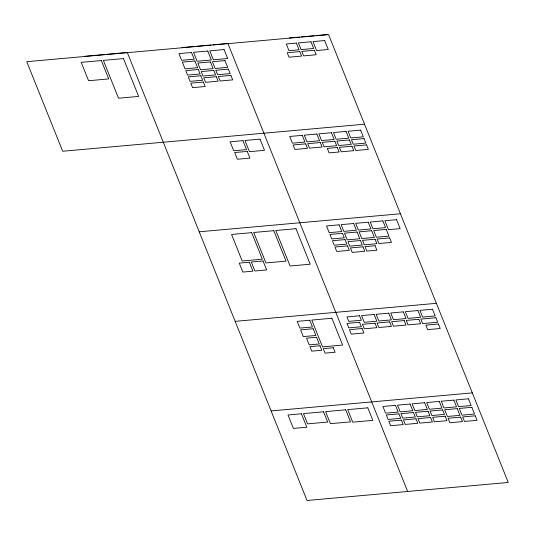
<?xml version="1.0" encoding="UTF-8"?>
<svg xmlns="http://www.w3.org/2000/svg" width="535" height="535" viewBox="0 0 535 535"><rect width="100%" height="100%" fill="white"/><g stroke="black" fill="none" stroke-linecap="round" stroke-linejoin="round"><path stroke-width="0.8" d="M84.323 56.335L104.445 54.53M106.458 54.349L126.574 52.544M182.027 47.575L194.6 46.445M196.612 46.271L210.89 44.987M212.903 44.806L227.181 43.529M289.422 37.952L299.486 37.049M301.499 36.868L314.072 35.738M316.085 35.557L327.788 34.508M364.502 124.194L62.689 151.251L26.75 61.685L328.564 34.635L508.25 482.456L307.036 500.492L127.357 52.664M199.227 231.795L400.441 213.759M235.166 321.361L436.379 303.325M271.105 410.927L472.311 392.891M227.963 43.649L407.643 491.471M101.342 60.562L81.22 62.368L88.589 80.731L108.712 78.926L101.342 60.562M123.478 58.582L103.355 60.381L118.536 98.226L138.659 96.42L123.478 58.582M191.503 52.483L178.924 53.614L181.619 60.328L194.198 59.204L191.503 52.483M207.787 51.026L193.51 52.303L197.107 61.257L211.385 59.98L207.787 51.026M224.078 49.561L209.8 50.845L213.398 59.8L227.676 58.522L224.078 49.561M296.383 43.081L286.325 43.984L289.02 50.705L299.078 49.802L296.383 43.081M310.969 41.777L298.396 42.9L301.091 49.621L313.664 48.491L310.969 41.777M324.685 40.546L312.982 41.596L316.58 50.551L328.276 49.501L324.685 40.546M194.914 60.99L182.341 62.12L185.036 68.834L197.609 67.711L194.914 60.99M299.794 51.594L287.221 52.718L289.02 57.198L301.593 56.068L299.794 51.594M314.386 50.283L301.807 51.413L303.606 55.887L316.185 54.764L314.386 50.283M210.402 61.926L197.823 63.05L200.518 69.771L213.097 68.64L210.402 61.926M224.988 60.615L212.415 61.746L215.11 68.46L227.683 67.336L224.988 60.615M198.331 69.503L185.752 70.627L187.551 75.107L200.123 73.977L198.331 69.503M213.813 70.433L201.24 71.563L203.032 76.037L215.612 74.913L213.813 70.433M228.405 69.122L215.826 70.252L217.625 74.733L230.197 73.603L228.405 69.122M200.846 75.769L188.266 76.9L190.065 81.373L202.638 80.25L200.846 75.769M216.327 76.699L203.755 77.829L205.554 82.31L218.126 81.18L216.327 76.699M230.919 75.395L218.34 76.525L220.139 80.999L232.712 79.875L230.919 75.395M203.36 82.042L190.781 83.166L192.58 87.646L205.159 86.516L203.36 82.042M242.943 140.658L230.124 141.808L233.715 150.763L246.541 149.613L242.943 140.658M260.017 139.127L244.956 140.478L249.45 151.672L264.511 150.322L260.017 139.127M302.268 135.342L289.696 136.465L292.391 143.186L304.963 142.056L302.268 135.342M316.86 134.031L304.281 135.161L306.976 141.875L319.555 140.752L316.86 134.031M331.446 132.727L318.873 133.85L321.568 140.571L334.141 139.441L331.446 132.727M346.031 131.416L333.459 132.546L336.154 139.261L348.733 138.137L346.031 131.416M360.623 130.112L348.044 131.236L350.739 137.956L363.318 136.826L360.623 130.112M305.686 143.848L293.106 144.978L294.905 149.452L307.485 148.329L305.686 143.848M320.271 142.544L307.699 143.668L309.498 148.148L322.07 147.018L320.271 142.544M334.863 141.233L322.284 142.363L324.083 146.837L336.655 145.714L334.863 141.233M349.449 139.929L336.876 141.053L338.668 145.533L351.248 144.403L349.449 139.929M364.034 138.618L351.462 139.749L353.26 144.223L365.833 143.099L364.034 138.618M247.257 151.405L234.684 152.535L237.379 159.249L249.952 158.126L247.257 151.405M337.378 147.506L327.313 148.409L329.112 152.883L339.177 151.98L337.378 147.506M351.963 146.195L339.391 147.326L341.183 151.8L353.762 150.676L351.963 146.195M366.555 144.891L353.976 146.015L355.775 150.495L368.347 149.365L366.555 144.891M251.691 232.658L231.568 234.464L242.215 260.993L262.331 259.194L251.691 232.658M273.82 230.679L253.697 232.478L265.922 262.932L286.038 261.127L273.82 230.679M295.955 228.692L275.833 230.498L290.09 266.022L310.206 264.216L295.955 228.692M339.09 224.827L326.517 225.951L329.212 232.672L341.785 231.541L339.09 224.827M353.675 223.516L341.103 224.647L343.798 231.361L356.37 230.237L353.675 223.516M368.267 222.212L355.688 223.336L358.383 230.057L370.962 228.926L368.267 222.212M382.853 220.901L370.28 222.032L372.975 228.746L385.548 227.622L382.853 220.901M396.562 219.678L384.866 220.721L388.457 229.682L400.153 228.632L396.562 219.678M342.5 233.334L329.928 234.464L331.727 238.938L344.299 237.814L342.5 233.334M357.092 232.029L344.513 233.153L347.208 239.874L359.787 238.744L357.092 232.029M371.678 230.719L359.105 231.849L361.8 238.563L374.373 237.44L371.678 230.719M386.27 229.415L373.691 230.538L376.386 237.259L388.965 236.129L386.27 229.415M345.021 239.606L332.442 240.73L334.241 245.211L346.814 244.08L345.021 239.606M360.503 240.536L347.931 241.666L349.729 246.14L362.302 245.017L360.503 240.536M375.095 239.232L362.516 240.355L364.315 244.836L376.887 243.706L375.095 239.232M389.681 237.921L377.108 239.051L378.9 243.525L391.48 242.402L389.681 237.921M347.536 245.873L334.957 247.003L336.756 251.477L349.328 250.353L347.536 245.873M363.018 246.809L350.445 247.932L352.244 252.413L364.816 251.283L363.018 246.809M375.095 245.725L365.031 246.628L366.829 251.102L376.887 250.199L375.095 245.725M249.297 262.217L239.239 263.12L242.83 272.074L252.888 271.171L249.297 262.217M263.053 260.98L251.31 262.036L254.901 270.991L266.644 269.941L263.053 260.98M309.758 320.244L297.179 321.368L299.874 328.089L312.453 326.959L309.758 320.244M331.894 318.258L311.771 320.064L322.531 346.874L342.647 345.075L331.894 318.258M359.56 315.777L346.981 316.907L348.78 321.381L361.352 320.258L359.56 315.777M374.146 314.473L361.566 315.596L364.261 322.317L376.841 321.187L374.146 314.473M388.731 313.162L376.159 314.292L378.854 321.007L391.426 319.883L388.731 313.162M403.323 311.858L390.744 312.982L393.439 319.703L406.018 318.572L403.323 311.858M417.909 310.547L405.336 311.678L408.031 318.392L420.604 317.268L417.909 310.547M432.494 309.243L419.921 310.367L422.617 317.088L435.189 315.958L432.494 309.243M359.56 322.271L346.981 323.401L348.78 327.881L361.352 326.751L359.56 322.271M313.169 328.751L300.596 329.874L303.291 336.595L315.864 335.465L313.169 328.751M375.042 323.207L362.469 324.33L364.268 328.811L376.841 327.681L375.042 323.207M389.634 321.896L377.055 323.026L378.854 327.5L391.426 326.377L389.634 321.896M404.219 320.592L391.647 321.716L393.439 326.196L406.018 325.066L404.219 320.592M418.805 319.281L406.232 320.411L408.031 324.885L420.604 323.762L418.805 319.281M435.911 317.75L420.818 319.101L422.617 323.581L437.71 322.23L435.911 317.75M362.075 328.543L349.495 329.667L351.294 334.148L363.874 333.017L362.075 328.543M438.426 324.016L425.853 325.146L427.646 329.627L440.225 328.497L438.426 324.016M316.586 337.257L306.528 338.16L309.223 344.881L319.281 343.978L316.586 337.257M319.997 345.77L309.939 346.667L311.738 351.147L321.796 350.244L319.997 345.77M333.312 347.763L323.247 348.666L325.046 353.147L335.104 352.244L333.312 347.763M301.426 413.776L288.017 414.979L293.407 428.408L306.816 427.211L301.426 413.776M323.561 411.789L303.439 413.595L307.558 423.854L327.681 422.048L323.561 411.789M345.697 409.803L325.574 411.609L330.416 423.673L350.539 421.868L345.697 409.803M367.826 407.824L347.71 409.623L352.739 422.162L372.862 420.363L367.826 407.824M395.492 405.343L382.92 406.473L385.615 413.187L398.187 412.057L395.492 405.343M410.084 404.032L397.505 405.162L400.2 411.876L412.779 410.753L410.084 404.032M424.67 402.728L412.097 403.858L414.792 410.572L427.365 409.442L424.67 402.728M439.255 401.417L426.683 402.547L429.378 409.262L441.95 408.138L439.255 401.417M453.847 400.113L441.268 401.237L443.963 407.958L456.542 406.827L453.847 400.113M468.433 398.802L455.86 399.933L458.555 406.647L471.128 405.523L468.433 398.802M398.909 413.849L386.33 414.979L388.129 419.46L400.708 418.33L398.909 413.849M413.495 412.545L400.922 413.669L402.715 418.149L415.294 417.019L413.495 412.545M428.087 411.234L415.508 412.365L417.307 416.839L429.879 415.715L428.087 411.234M442.672 409.93L430.093 411.054L431.892 415.534L444.471 414.404L442.672 409.93M457.258 408.62L444.685 409.75L447.38 416.464L459.953 415.341L457.258 408.62M471.85 407.316L459.271 408.439L461.966 415.16L474.545 414.03L471.85 407.316M401.424 420.122L388.851 421.246L390.644 425.726L403.223 424.596L401.424 420.122M416.009 418.811L403.437 419.942L405.236 424.415L417.808 423.292L416.009 418.811M430.601 417.507L418.022 418.631L419.821 423.111L432.394 421.981L430.601 417.507M445.187 416.197L432.614 417.327L434.407 421.801L446.986 420.677L445.187 416.197M460.675 417.133L448.096 418.256L449.895 422.737L462.467 421.607L460.675 417.133M475.261 415.822L462.688 416.952L464.48 421.426L477.059 420.303L475.261 415.822"/></g></svg>
